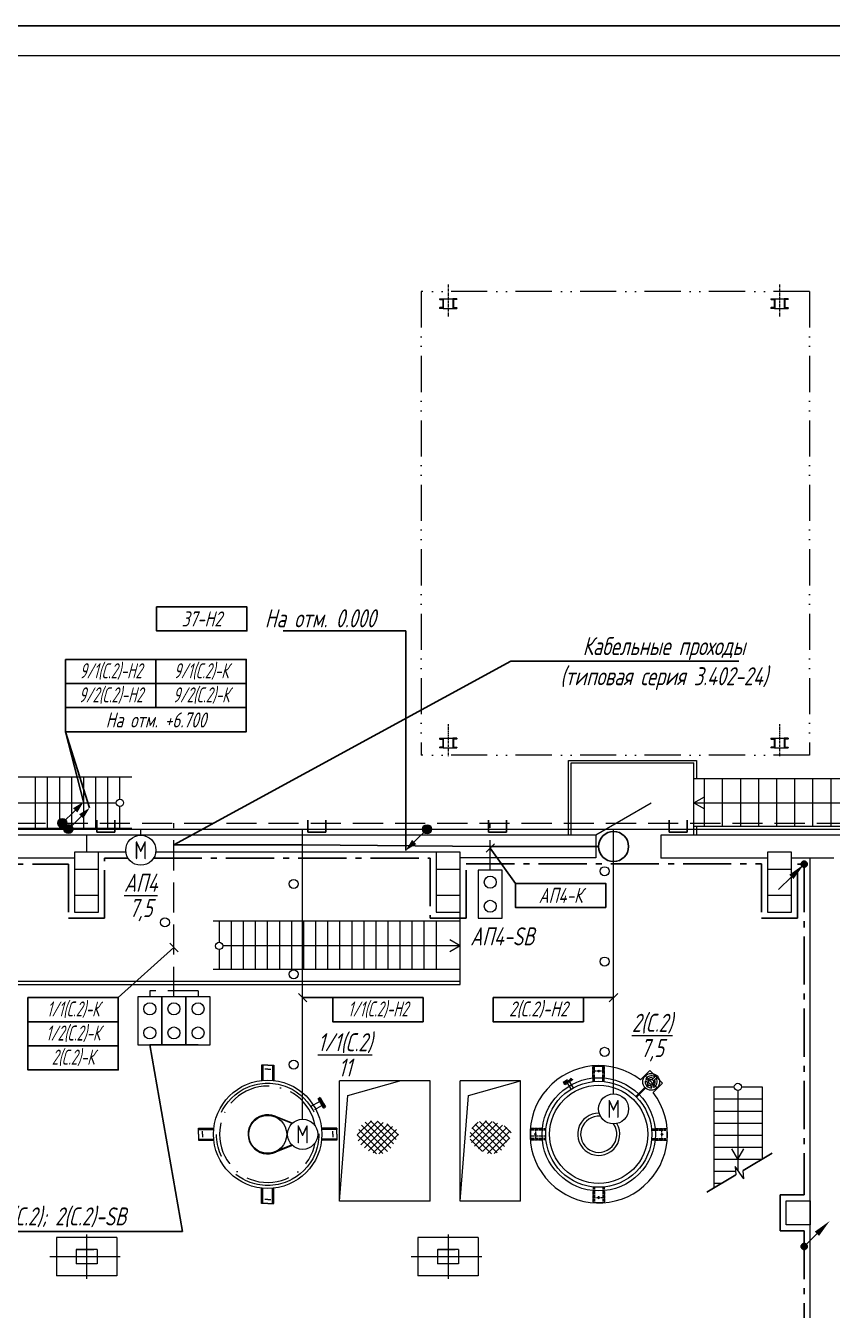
# Model space of a CAD drawing. Header units: millimetres. Extents: x -14296 to 10264, y -13087 to -5602.
# Drawn here: x -2244.6 to -2110.7, y -12706.1 to -12492.7 of the extents above; entities that cross this region are included whole.
import ezdxf
from ezdxf import colors
from ezdxf.entities.mleader import LeaderData, LeaderLine
from ezdxf.math import Vec2, Vec3

# ---------------------------------------------------------------- set-up
doc = ezdxf.new("R2010")
doc.units = ezdxf.units.MM
for name, pattern in [('ACAD_ISO10W100', [18, 12, -3, 0, -3]), ('ACAD_ISO12W100', [21, 12, -3, 0, -3, 0, -3]), ('CENTER2', [1.125, 0.75, -0.125, 0.125, -0.125]), ('gost5', [7, 5, -2, 0]), ('gost6', [12, 8, -1.5, 1, -1.5]), ('ОСЕВАЯ', [50.8, 31.75, -6.35, 6.35, -6.35])]:
    doc.linetypes.add(name, pattern=pattern)
doc.layers.get('Defpoints').update_dxf_attribs({"color": 33})
for name, color, linetype in [('АР', 7, 'Continuous'), ('НОВЫЙ', 7, 'Continuous'), ('орудован', 7, 'Continuous')]:
    doc.layers.add(name, color=color, linetype=linetype)
for name, color, linetype, lineweight in [('Заземление (Сущ)', 6, 'gost6', 25), ('КаБель контрольный (Вновь)', 142, 'gost5', 15), ('КаБель силовой (Вновь)', 1, 'Continuous', 15), ('Линия выноска', 137, 'Continuous', 25), ('Рамка толстая', 7, 'Continuous', 15), ('Рамка тонкая', 5, 'Continuous', 25), ('Строительный', 251, 'Continuous', 13), ('Текст', 7, 'Continuous', 20), ('Технологическое', 156, 'Continuous', 18), ('Эл. аппараты (Вновь)', 93, 'Continuous', 15), ('ЭлектрооБорудование (Вновь)', 160, 'Continuous', 15)]:
    doc.layers.add(name, color=color, linetype=linetype, lineweight=lineweight)
doc.styles.add('Simplex', font='simplex.shx', dxfattribs={"width": 0.7, "oblique": 15})
doc.linetypes.add('ограждение1', pattern='A,0.25,-0.1,[133,ltypeshp.shx,S=0.1,R=0,X=-0.1,Y=0],-0.1,1', length=1.45)

# ---------------------------------------------------------------- blocks, each defined once
blk = doc.blocks.new('A$C33DA0663')
at = {"color": 5}
for p, q in [((-4.54, 1.45), (-2.77, 3.22)), ((-2.77, 3.22), (-4.12, 2.85)), ((-4.54, 1.45), (-3.19, 1.81))]:
    blk.add_line(p, q, dxfattribs=at)
at = {"layer": 'АР', "color": 5}
for p, q in [((-7.85, 7.06), (-4.12, 2.85)), ((-3.19, 1.81), (0.55, -2.39))]:
    blk.add_line(p, q, dxfattribs=at)
blk = doc.blocks.new('A$C4C4C6647')
for p, q in [((-14.9, 15.3), (-14.9, -0.7)), ((-8.5, 15.3), (-14.9, 15.3)), ((-13.4, 14), (-14, 13.4)), ((-14, 13.4), (-14, 1.2)), ((-14, 1.2), (-13.4, 0.6)), ((-9.1, 14), (-13.4, 14)), ((-13.4, 0.6), (-9.1, 0.6)), ((-9.1, 14), (-8.5, 14.6)), ((-9.1, 0.6), (-8.5, 0)), ((-8.5, 15.3), (-8.5, 14.6)), ((-8.5, 0), (-8.5, -0.7)), ((-14.9, -0.7), (-8.5, -0.7))]:
    blk.add_line(p, q)
at = {"layer": 'Defpoints', "color": 0, "linetype": 'ByBlock'}
for p in [(-14.9, -0.6), (-8.5, -0.6)]:
    blk.add_point(p, dxfattribs=at)
blk = doc.blocks.new('A$C52A50D58')
at = {"layer": 'орудован', "lineweight": -2, "ltscale": 0.3}
h = blk.add_hatch(dxfattribs=at)
h.set_pattern_fill('ANSI37', color=4, scale=0.25, angle=270, style=0)
h.set_pattern_definition([(45, (345.161, -3272.3488), (0.561266, -0.561266), []), (315, (345.161, -3272.3488), (-0.561266, -0.561266), [])])
edge = h.paths.add_edge_path()
edge.add_spline(control_points=[(2.52, -0.8), (2.28, -1.28), (1.72, -2.41), (-0.45, -2.98), (-2.14, -1.94), (-3.79, -0.67), (-3.56, 1.53), (-1.96, 2.98), (0.07, 2.73), (1.77, 2.21), (3.79, 0.92), (2.93, -0.25), (2.52, -0.8)], knot_values=[0, 0, 0, 0, 1.566566, 3.673336, 5.745346, 7.383422, 9.561681, 11.30499, 13.330467, 15.16078, 17.108533, 18.858869, 18.858869, 18.858869, 18.858869], degree=3, periodic=0)
blk = doc.blocks.new('A$C04C840F3')
at = {"layer": 'НОВЫЙ', "color": 3}
blk.add_blockref('A$C52A50D58', (0, 0), dxfattribs=at)
blk = doc.blocks.new('A$C2C4D244A')
at = {"layer": 'Эл. аппараты (Вновь)'}
for p, q in [((4, 8), (0, 8)), ((0, 8), (0, 0)), ((4, 0), (4, 8)), ((0, 0), (4, 0))]:
    blk.add_line(p, q, dxfattribs=at)
for centre in [(2, 6), (2, 2)]:
    blk.add_circle(centre, 1, dxfattribs=at)
blk = doc.blocks.new('_None')
blk = doc.blocks.new('A$C218E5FD8')
at = {"layer": 'Заземление (Сущ)', "lineweight": 30}
blk.add_hatch(color=256, dxfattribs=at).paths.add_polyline_path([(4.74, 4.24, 1), (3.74, 4.24, 1)])
blk.add_line((2.12, 2.12), (0, 0), dxfattribs=at)
blk.add_circle((4.24, 4.24), 0.5, dxfattribs=at)
blk.add_solid([(2.47, 1.77), (1.77, 2.47), (4.24, 4.24)], dxfattribs=at)
blk = doc.blocks.new('A$C551E481E')
at = {"layer": 'Рамка толстая'}
blk.add_line((836, 589), (20, 589), dxfattribs=at)
at = {"layer": 'Рамка тонкая'}
blk.add_line((841, 594), (0, 594), dxfattribs=at)
blk = doc.blocks.new('_DotBlank')
at = {"color": 0, "linetype": 'ByBlock', "lineweight": -2}
blk.add_line((-0.5, 0), (-1, 0), dxfattribs=at)
blk.add_circle((0, 0), 0.5, dxfattribs=at)
blk = doc.blocks.new('A$C40A51619')
at = {"layer": 'Заземление (Сущ)', "lineweight": 30}
blk.add_hatch(color=256, dxfattribs=at).paths.add_polyline_path([(1, 0.5, 1), (0, 0.5, 1)])
blk.add_line((2.62, 2.62), (0.5, 0.5), dxfattribs=at)
blk.add_circle((0.5, 0.5), 0.5, dxfattribs=at)
blk.add_solid([(2.97, 2.27), (2.27, 2.97), (4.74, 4.74)], dxfattribs=at)

msp = doc.modelspace()

# ---------------------------------------------------------------- hatches: boundary and pattern name
at = {"layer": 'КаБель контрольный (Вновь)', "linetype": 'ByBlock'}
msp.add_hatch(color=256, dxfattribs=at).paths.add_polyline_path([(-2239.20744, -12625.15895, 1), (-2237.70744, -12625.15895, 1)])
at = {"layer": 'КаБель силовой (Вновь)'}
for points in [[(-2238.20744, -12626.15895, 1), (-2236.70744, -12626.15895, 1)], [(-2178.70744, -12626.17393, 1), (-2177.20744, -12626.17393, 1)]]:
    msp.add_hatch(color=256, dxfattribs=at).paths.add_polyline_path(points)

# ---------------------------------------------------------------- linework, layer by layer
at = {"layer": 'Заземление (Сущ)', "lineweight": 30}
for p, q in [((-2231.45744, -12640.97393), (-2231.45744, -12630.97393)), ((-2231.45744, -12630.97393), (-2227.5901, -12630.97393)), ((-2223.32477, -12630.97393), (-2177.45744, -12630.97393)), ((-2177.45744, -12630.97393), (-2177.45744, -12640.97393)), ((-2291.45832, -12631.96306), (-2237.45744, -12631.96306)), ((-2237.45744, -12631.96306), (-2237.45744, -12640.97393)), ((-2171.45744, -12640.97393), (-2171.4584, -12631.95261)), ((-2171.4584, -12631.95261), (-2122.45744, -12631.95261)), ((-2122.45744, -12631.95261), (-2122.45744, -12640.97393)), ((-2116.45744, -12640.97393), (-2116.45744, -12631.97393)), ((-2116.45744, -12631.97393), (-2115.35744, -12631.97393)), ((-2115.35744, -12631.97393), (-2115.35744, -12686.88466)), ((-2237.45744, -12640.97393), (-2231.45744, -12640.97393)), ((-2177.45744, -12640.97393), (-2171.45744, -12640.97393)), ((-2122.45744, -12640.97393), (-2116.45744, -12640.97393)), ((-2115.35744, -12686.88466), (-2119.35744, -12686.88466)), ((-2119.35744, -12686.88466), (-2119.35744, -12692.88466)), ((-2119.35744, -12692.88466), (-2115.35744, -12692.88466)), ((-2115.35744, -12692.88466), (-2115.35744, -12746.97393))]:
    msp.add_line(p, q, dxfattribs=at)
at = {"layer": 'КаБель контрольный (Вновь)', "linetype": 'ByBlock'}
msp.add_line((-2236.3611, -12623.05261), (-2238.48242, -12625.17393), dxfattribs=at)
at = {"layer": 'КаБель контрольный (Вновь)'}
for p, q in [((-2603.25744, -12625.17393), (-2061.53773, -12625.17393)), ((-2219.95744, -12654.00965), (-2219.95744, -12625.17393)), ((-2167.45744, -12632.97393), (-2167.45744, -12625.17393)), ((-2215.95744, -12653.00965), (-2223.95744, -12653.00965)), ((-2223.95744, -12653.00965), (-2223.95744, -12654.00965)), ((-2215.95744, -12653.00965), (-2215.95744, -12654.00965))]:
    msp.add_line(p, q, dxfattribs=at)
at = {"layer": 'КаБель контрольный (Вновь)', "linetype": 'ByBlock'}
msp.add_circle((-2238.45744, -12625.15895), 0.75, dxfattribs=at)
msp.add_solid([(-2236.71465, -12622.69906), (-2236.00754, -12623.40617), (-2234.94688, -12621.6384)], dxfattribs=at)
at = {"layer": 'КаБель силовой (Вновь)'}
for p, q in [((-2235.3611, -12624.05261), (-2237.48242, -12626.17393)), ((-2602.25744, -12626.17393), (-2037.45744, -12626.17393)), ((-2225.45744, -12627.16942), (-2225.45744, -12626.17393)), ((-2198.59737, -12674.34356), (-2198.59737, -12626.17393)), ((-2180.07876, -12628.29525), (-2177.95744, -12626.17393)), ((-2146.9937, -12670.1248), (-2146.9937, -12626.17393))]:
    msp.add_line(p, q, dxfattribs=at)
for centre in [(-2237.45744, -12626.15895), (-2177.95744, -12626.17393), (-2148.4937, -12633.14937), (-2200.09737, -12635.25875), (-2221.45744, -12641.64304), (-2148.4937, -12648.14937), (-2200.09737, -12650.25875), (-2148.4937, -12663.14937), (-2200.09737, -12665.25875)]:
    msp.add_circle(centre, 0.75, dxfattribs=at)
for points in [[(-2235.71465, -12623.69906), (-2235.00754, -12624.40617), (-2233.94688, -12622.6384)], [(-2179.7252, -12628.64881), (-2180.43231, -12627.9417), (-2181.49297, -12629.70947)]]:
    msp.add_solid(points, dxfattribs=at)
at = {"layer": 'Линия выноска'}
for p, q in [((-2237.94688, -12609.98759), (-2234.94688, -12621.6384)), ((-2233.94688, -12622.6384), (-2237.94688, -12609.98759)), ((-2166.75033, -12628.60162), (-2168.16454, -12630.01583)), ((-2163.29301, -12635.17629), (-2167.45744, -12629.30873)), ((-2229.19737, -12654.14937), (-2219.95744, -12645.82057)), ((-2220.66454, -12645.11347), (-2219.25033, -12646.52768)), ((-2199.30448, -12653.44226), (-2197.89027, -12654.85648)), ((-2193.59737, -12654.14937), (-2198.59737, -12654.14937)), ((-2151.9937, -12654.14937), (-2146.9937, -12654.14937)), ((-2146.28659, -12653.44226), (-2147.7008, -12654.85648))]:
    msp.add_line(p, q, dxfattribs=at)
at = {"layer": 'Рамка тонкая', "lineweight": 30}
for p, q in [((-2232.75744, -12624.67393), (-2232.75744, -12626.67393)), ((-2229.75744, -12626.67393), (-2229.75744, -12624.67393)), ((-2197.75744, -12624.67393), (-2197.75744, -12626.67393)), ((-2194.75744, -12626.67393), (-2194.75744, -12624.67393)), ((-2167.75744, -12624.67393), (-2167.75744, -12626.67393)), ((-2164.75744, -12626.67393), (-2164.75744, -12624.67393)), ((-2137.75744, -12624.67393), (-2137.75744, -12626.67393)), ((-2134.75744, -12626.67393), (-2134.75744, -12624.67393)), ((-2232.75744, -12626.67393), (-2229.75744, -12626.67393)), ((-2197.75744, -12626.67393), (-2194.75744, -12626.67393)), ((-2167.75744, -12626.67393), (-2164.75744, -12626.67393)), ((-2137.75744, -12626.67393), (-2134.75744, -12626.67393))]:
    msp.add_line(p, q, dxfattribs=at)
at = {"layer": 'Рамка тонкая'}
for points in [[(-2222.8437, -12589.25739), (-2207.8437, -12589.25739), (-2207.8437, -12593.25739), (-2222.8437, -12593.25739)], [(-2237.94688, -12597.98759), (-2222.94688, -12597.98759), (-2222.94688, -12601.98759), (-2237.94688, -12601.98759)], [(-2222.94688, -12597.98759), (-2207.94688, -12597.98759), (-2207.94688, -12601.98759), (-2222.94688, -12601.98759)], [(-2237.94688, -12601.98759), (-2222.94688, -12601.98759), (-2222.94688, -12605.98759), (-2237.94688, -12605.98759)], [(-2222.94688, -12601.98759), (-2207.94688, -12601.98759), (-2207.94688, -12605.98759), (-2222.94688, -12605.98759)], [(-2237.94688, -12605.98759), (-2207.94688, -12605.98759), (-2207.94688, -12609.98759), (-2237.94688, -12609.98759)], [(-2163.29301, -12635.17629), (-2148.29301, -12635.17629), (-2148.29301, -12639.17629), (-2163.29301, -12639.17629)], [(-2244.19737, -12654.14937), (-2229.19737, -12654.14937), (-2229.19737, -12658.14937), (-2244.19737, -12658.14937)], [(-2193.59737, -12654.14937), (-2178.59737, -12654.14937), (-2178.59737, -12658.14937), (-2193.59737, -12658.14937)], [(-2166.9937, -12654.14937), (-2151.9937, -12654.14937), (-2151.9937, -12658.14937), (-2166.9937, -12658.14937)], [(-2244.19737, -12658.14937), (-2229.19737, -12658.14937), (-2229.19737, -12662.14937), (-2244.19737, -12662.14937)], [(-2244.19737, -12662.14937), (-2229.19737, -12662.14937), (-2229.19737, -12666.14937), (-2244.19737, -12666.14937)]]:
    msp.add_lwpolyline(points, close=True, dxfattribs=at)
at = {"layer": 'Строительный', "linetype": 'ACAD_ISO12W100', "ltscale": 0.5}
for p, q in [((-2114.45744, -12536.88466), (-2178.93526, -12536.88466)), ((-2178.93526, -12536.88466), (-2178.93526, -12613.88466)), ((-2114.45744, -12536.88466), (-2114.45744, -12613.88466)), ((-2114.45744, -12613.88466), (-2178.93526, -12613.88466))]:
    msp.add_line(p, q, dxfattribs=at)
at = {"layer": 'Строительный', "linetype": 'CENTER2', "ltscale": 0.5}
for p, q in [((-2174.45744, -12535.74601), (-2174.45744, -12541.13032)), ((-2119.45744, -12535.74601), (-2119.45744, -12541.13032)), ((-2174.45744, -12608.74601), (-2174.45744, -12614.13032)), ((-2119.45744, -12608.74601), (-2119.45744, -12614.13032))]:
    msp.add_line(p, q, dxfattribs=at)
at = {"layer": 'Строительный'}
for p, q in [((-2175.25744, -12538.08466), (-2173.65744, -12538.08466)), ((-2120.25744, -12538.08466), (-2118.65744, -12538.08466)), ((-2175.25744, -12539.68466), (-2173.65744, -12539.68466)), ((-2120.25744, -12539.68466), (-2118.65744, -12539.68466)), ((-2175.25744, -12611.08466), (-2173.65744, -12611.08466)), ((-2120.25744, -12611.08466), (-2118.65744, -12611.08466)), ((-2175.25744, -12612.68466), (-2173.65744, -12612.68466)), ((-2120.25744, -12612.68466), (-2118.65744, -12612.68466)), ((-2154.05071, -12615.1693), (-2133.65497, -12615.1693)), ((-2154.05071, -12627.146), (-2154.05071, -12615.1693)), ((-2133.65497, -12627.17393), (-2133.65497, -12615.1693)), ((-2226.91886, -12617.51584), (-2268.91886, -12617.51584)), ((-2089.95071, -12617.81165), (-2133.65497, -12617.81165)), ((-2131.95071, -12617.81165), (-2131.95071, -12625.71158)), ((-2128.95071, -12617.81165), (-2128.95071, -12625.71158)), ((-2125.95071, -12617.81165), (-2125.95071, -12625.71158)), ((-2122.95071, -12617.81165), (-2122.95071, -12625.71158)), ((-2119.95071, -12617.81165), (-2119.95071, -12625.71158)), ((-2116.95071, -12617.81165), (-2116.95071, -12625.71158)), ((-2113.95071, -12617.81165), (-2113.95071, -12625.71158)), ((-2110.95071, -12617.81165), (-2110.95071, -12625.71158)), ((-2268.91886, -12621.78956), (-2229.51886, -12621.78956)), ((-2140.77083, -12621.87393), (-2149.9507, -12627.17393)), ((-2133.65497, -12621.7785), (-2131.92291, -12620.7785)), ((-2133.65497, -12621.7785), (-2131.92291, -12622.7785)), ((-2226.91886, -12626.06167), (-2268.91886, -12626.06167)), ((-2089.95071, -12625.71158), (-2133.65497, -12625.71158)), ((-2133.25497, -12625.71158), (-2133.25497, -12627.17393)), ((-2149.9507, -12627.15055), (-2274.15648, -12627.16247)), ((-2234.45744, -12627.16863), (-2234.45744, -12629.97393)), ((-2149.9507, -12627.15055), (-2149.9507, -12630.95055)), ((-2139.15744, -12627.17393), (-2139.15744, -12630.97393)), ((-2236.45744, -12630.95885), (-2274.15648, -12630.96247)), ((-2232.45744, -12629.97393), (-2236.45744, -12629.97393)), ((-2236.45744, -12629.97393), (-2236.45744, -12639.97393)), ((-2227.93882, -12629.97393), (-2234.45744, -12629.97393)), ((-2232.45744, -12639.97393), (-2232.45744, -12629.97393)), ((-2172.45744, -12629.97393), (-2222.97605, -12629.97393)), ((-2172.45744, -12629.97393), (-2176.45744, -12629.97393)), ((-2176.45744, -12629.97393), (-2176.45744, -12639.97393)), ((-2172.45744, -12629.97393), (-2176.45744, -12629.97393)), ((-2172.45744, -12639.97393), (-2172.45744, -12629.97393)), ((-2149.9507, -12630.95055), (-2172.45744, -12630.95271)), ((-2117.45744, -12629.97393), (-2121.45744, -12629.97393)), ((-2121.45744, -12629.97393), (-2121.45744, -12639.97393)), ((-2117.45744, -12639.97393), (-2117.45744, -12629.97393)), ((-2236.45744, -12632.79976), (-2232.45744, -12632.79976)), ((-2176.45744, -12632.79976), (-2172.45744, -12632.79976)), ((-2121.45744, -12632.79976), (-2117.45744, -12632.79976)), ((-2236.45744, -12637.1481), (-2232.45744, -12637.1481)), ((-2176.45744, -12637.1481), (-2172.45744, -12637.1481)), ((-2121.45744, -12637.1481), (-2117.45744, -12637.1481)), ((-2236.45744, -12639.97393), (-2232.45744, -12639.97393)), ((-2176.45744, -12639.97393), (-2172.45744, -12639.97393)), ((-2176.45744, -12639.97393), (-2172.45744, -12639.97393)), ((-2121.45744, -12639.97393), (-2117.45744, -12639.97393)), ((-2172.45744, -12645.56261), (-2174.18949, -12644.56261)), ((-2172.45744, -12645.56261), (-2174.18949, -12646.56261)), ((-2191.06906, -12670.374), (-2182.45744, -12667.97393)), ((-2171.06906, -12670.374), (-2162.45744, -12667.97393)), ((-2192.45744, -12687.97393), (-2191.06906, -12670.374)), ((-2172.45744, -12687.97393), (-2171.06906, -12670.374)), ((-2118.35744, -12691.88466), (-2118.35744, -12687.88466)), ((-2118.35744, -12687.88466), (-2114.35744, -12687.88466)), ((-2114.35744, -12687.88466), (-2114.35744, -12691.88466)), ((-2114.35744, -12691.88466), (-2118.35744, -12691.88466)), ((-2239.45744, -12693.97393), (-2239.45744, -12700.37393)), ((-2229.45744, -12693.97393), (-2239.45744, -12693.97393)), ((-2234.45744, -12693.50858), (-2234.45744, -12700.83732)), ((-2229.45744, -12693.97393), (-2229.45744, -12700.37393)), ((-2179.45744, -12693.97393), (-2179.45744, -12700.37393)), ((-2169.45744, -12693.97393), (-2179.45744, -12693.97393)), ((-2174.45744, -12693.50858), (-2174.45744, -12700.83732)), ((-2169.45744, -12693.97393), (-2169.45744, -12700.37393)), ((-2228.86814, -12697.17393), (-2240.5579, -12697.17393)), ((-2236.20744, -12695.97393), (-2233.25744, -12695.97393)), ((-2236.20744, -12695.97393), (-2236.20744, -12698.37393)), ((-2232.70744, -12695.97393), (-2236.15744, -12695.97393)), ((-2232.70744, -12695.97393), (-2232.70744, -12698.37393)), ((-2168.86814, -12697.17393), (-2180.5579, -12697.17393)), ((-2176.20744, -12695.97393), (-2173.25744, -12695.97393)), ((-2176.20744, -12695.97393), (-2176.20744, -12698.37393)), ((-2172.70744, -12695.97393), (-2176.15744, -12695.97393)), ((-2172.70744, -12695.97393), (-2172.70744, -12698.37393)), ((-2232.75744, -12698.37393), (-2236.20744, -12698.37393)), ((-2232.70744, -12698.37393), (-2235.65744, -12698.37393)), ((-2172.75744, -12698.37393), (-2176.20744, -12698.37393)), ((-2172.70744, -12698.37393), (-2175.65744, -12698.37393)), ((-2229.45744, -12700.37393), (-2239.45744, -12700.37393)), ((-2169.45744, -12700.37393), (-2179.45744, -12700.37393))]:
    msp.add_line(p, q, dxfattribs=at)
at = {"layer": 'Строительный', "linetype": 'ограждение1', "ltscale": 3}
for p, q in [((-2154.45071, -12627.146), (-2154.45071, -12614.7693)), ((-2154.45071, -12614.7693), (-2133.25497, -12614.7693)), ((-2133.25497, -12614.7693), (-2133.25497, -12617.81165)), ((-2172.45744, -12651.47393), (-2266.95744, -12651.47393))]:
    msp.add_line(p, q, dxfattribs=at)
at = {"layer": 'Строительный', "ltscale": 0.3}
for p, q in [((-2242.91886, -12626.06167), (-2242.91886, -12617.51584)), ((-2240.91886, -12626.06167), (-2240.91886, -12617.51584)), ((-2238.91886, -12626.06167), (-2238.91886, -12617.51584)), ((-2236.91886, -12626.06167), (-2236.91886, -12617.51584)), ((-2234.91886, -12626.06167), (-2234.91886, -12617.51584)), ((-2232.91886, -12626.06167), (-2232.91886, -12617.51584)), ((-2230.91886, -12626.06167), (-2230.91886, -12617.51584)), ((-2228.91886, -12621.18956), (-2228.91886, -12617.51584)), ((-2228.91886, -12626.06167), (-2228.91886, -12622.38956)), ((-2172.45744, -12652.00965), (-2267.45744, -12652.00965)), ((-2192.45744, -12687.95898), (-2192.45744, -12667.97393)), ((-2177.45744, -12667.97393), (-2192.45744, -12667.97393)), ((-2177.45744, -12687.95898), (-2177.45744, -12667.97393)), ((-2172.45744, -12687.97393), (-2172.45744, -12667.97393)), ((-2162.45744, -12667.97393), (-2172.45744, -12667.97393)), ((-2162.45744, -12687.97393), (-2162.45744, -12667.97393)), ((-2130.35744, -12668.97393), (-2130.35744, -12685.78751)), ((-2130.35744, -12668.97393), (-2126.95744, -12668.97393)), ((-2126.35744, -12669.57393), (-2126.35744, -12682.82438)), ((-2125.75744, -12668.97393), (-2122.35744, -12668.97393)), ((-2122.35744, -12668.97393), (-2122.35744, -12680.97393)), ((-2130.35744, -12670.97393), (-2122.35744, -12670.97393)), ((-2130.35744, -12672.97393), (-2122.35744, -12672.97393)), ((-2130.35744, -12674.97393), (-2122.35744, -12674.97393)), ((-2130.35744, -12676.97393), (-2122.35744, -12676.97393)), ((-2130.35744, -12678.97393), (-2122.35744, -12678.97393)), ((-2126.35744, -12680.97393), (-2127.35744, -12679.24188)), ((-2126.35744, -12680.97393), (-2125.35744, -12679.24188)), ((-2130.35744, -12680.97393), (-2122.35744, -12680.97393)), ((-2130.35744, -12682.97393), (-2126.73331, -12682.97393)), ((-2130.35744, -12684.97393), (-2129.0053, -12684.97393)), ((-2177.45744, -12687.95898), (-2192.45744, -12687.95898)), ((-2162.45744, -12687.97393), (-2172.45744, -12687.97393))]:
    msp.add_line(p, q, dxfattribs=at)
at = {"layer": 'Строительный', "ltscale": 100}
for p, q in [((-2133.65497, -12621.7785), (-2090.55071, -12621.7785)), ((-1987.6573, -12627.17393), (-2139.15744, -12627.17393)), ((-2172.45744, -12651.97393), (-2172.45744, -12629.97393)), ((-2121.45744, -12630.97393), (-2139.15744, -12630.97393)), ((-2110.45744, -12630.97393), (-2117.45744, -12630.97393)), ((-2114.35744, -12713.72393), (-2114.35744, -12630.97393)), ((-2172.45744, -12641.47393), (-2213.45744, -12641.47393)), ((-2212.45744, -12641.47393), (-2212.45744, -12644.96261)), ((-2210.45744, -12641.47393), (-2210.45744, -12649.47393)), ((-2208.45744, -12641.47393), (-2208.45744, -12649.47393)), ((-2206.45744, -12641.47393), (-2206.45744, -12649.47393)), ((-2204.45744, -12641.47393), (-2204.45744, -12649.47393)), ((-2202.45744, -12641.47393), (-2202.45744, -12649.47393)), ((-2200.45744, -12641.47393), (-2200.45744, -12649.47393)), ((-2198.45744, -12641.47393), (-2198.45744, -12649.47393)), ((-2196.45744, -12641.47393), (-2196.45744, -12649.47393)), ((-2194.45744, -12641.47393), (-2194.45744, -12649.47393)), ((-2192.45744, -12641.47393), (-2192.45744, -12649.47393)), ((-2190.45744, -12641.47393), (-2190.45744, -12649.47393)), ((-2188.45744, -12641.47393), (-2188.45744, -12649.47393)), ((-2186.45744, -12641.47393), (-2186.45744, -12649.47393)), ((-2184.45744, -12641.47393), (-2184.45744, -12649.47393)), ((-2182.45744, -12641.47393), (-2182.45744, -12649.47393)), ((-2180.45744, -12641.47393), (-2180.45744, -12649.47393)), ((-2178.45744, -12641.47393), (-2178.45744, -12649.47393)), ((-2176.45744, -12641.47393), (-2176.45744, -12649.47393)), ((-2212.45744, -12646.16261), (-2212.45744, -12649.47393)), ((-2172.45744, -12645.56261), (-2211.85744, -12645.56261)), ((-2172.45744, -12649.47393), (-2213.45744, -12649.47393))]:
    msp.add_line(p, q, dxfattribs=at)
at = {"layer": 'Строительный'}
for centre in [(-2228.91886, -12621.78956), (-2212.45744, -12645.56261), (-2126.35744, -12668.97393)]:
    msp.add_circle(centre, 0.6, dxfattribs=at)
at = {"layer": 'Технологическое', "ltscale": 0.6}
for p, q in [((-2204.39737, -12665.34356), (-2205.39737, -12665.34356)), ((-2205.39737, -12665.34356), (-2205.39737, -12667.90356)), ((-2205.19737, -12665.34356), (-2205.19737, -12667.88356)), ((-2204.39737, -12665.34356), (-2203.39737, -12665.34356)), ((-2203.59737, -12665.34356), (-2203.59737, -12667.88356)), ((-2203.39737, -12665.34356), (-2203.39737, -12667.90356)), ((-2204.39737, -12666.04356), (-2204.89737, -12666.04356)), ((-2204.39737, -12666.04356), (-2203.89737, -12666.04356)), ((-2215.89737, -12676.84356), (-2215.89737, -12675.84356)), ((-2215.89737, -12675.84356), (-2213.33737, -12675.84356)), ((-2215.89737, -12676.04356), (-2213.35737, -12676.04356)), ((-2192.89737, -12675.84356), (-2195.45737, -12675.84356)), ((-2192.89737, -12676.04356), (-2195.43737, -12676.04356)), ((-2192.89737, -12676.84356), (-2192.89737, -12675.84356)), ((-2192.89737, -12675.84356), (-2192.89737, -12676.04356)), ((-2215.89737, -12676.84356), (-2215.89737, -12677.84356)), ((-2215.89737, -12677.64356), (-2213.35737, -12677.64356)), ((-2215.89737, -12677.84356), (-2213.33737, -12677.84356)), ((-2215.19737, -12676.84356), (-2215.19737, -12676.34356)), ((-2215.19737, -12676.84356), (-2215.19737, -12677.34356)), ((-2192.89737, -12677.84356), (-2195.45737, -12677.84356)), ((-2192.89737, -12677.64356), (-2195.43737, -12677.64356)), ((-2193.59737, -12676.84356), (-2193.59737, -12676.34356)), ((-2193.59737, -12676.84356), (-2193.59737, -12677.34356)), ((-2192.89737, -12676.84356), (-2192.89737, -12677.84356)), ((-2205.39737, -12688.34356), (-2205.39737, -12685.78356)), ((-2205.19737, -12688.34356), (-2205.19737, -12685.80356)), ((-2203.59737, -12688.34356), (-2203.59737, -12685.80356)), ((-2203.39737, -12688.34356), (-2203.39737, -12685.78356)), ((-2204.39737, -12688.34356), (-2205.39737, -12688.34356)), ((-2204.39737, -12687.64356), (-2204.89737, -12687.64356)), ((-2204.39737, -12687.64356), (-2203.89737, -12687.64356)), ((-2204.39737, -12688.34356), (-2203.39737, -12688.34356))]:
    msp.add_line(p, q, dxfattribs=at)
at = {"layer": 'Технологическое', "ltscale": 0.3}
for p, q in [((-2154.91769, -12668.15805), (-2153.90906, -12667.57572)), ((-2154.17483, -12667.52166), (-2153.92812, -12667.94898)), ((-2154.66469, -12667.82433), (-2155.33907, -12668.21368)), ((-2155.25781, -12668.35442), (-2155.33907, -12668.21368)), ((-2154.91769, -12668.15805), (-2155.25781, -12668.35442)), ((-2155.22892, -12667.99818), (-2154.86631, -12668.62624)), ((-2154.97766, -12668.27087), (-2155.22395, -12668.41306)), ((-2155.22395, -12668.41306), (-2155.1427, -12668.5538)), ((-2154.28067, -12668.05611), (-2155.1427, -12668.5538)), ((-2154.97194, -12668.26756), (-2154.97766, -12668.27087)), ((-2154.97194, -12668.26756), (-2153.8752, -12667.63436)), ((-2154.97194, -12668.26756), (-2154.96188, -12668.23048)), ((-2154.89737, -12668.19324), (-2154.96188, -12668.23048)), ((-2154.89737, -12668.19324), (-2154.91769, -12668.15805)), ((-2154.89737, -12668.19324), (-2154.16436, -12667.77003)), ((-2154.04375, -12669.33319), (-2154.65597, -12668.27279)), ((-2154.28067, -12668.05611), (-2153.79394, -12667.7751)), ((-2153.66845, -12669.1165), (-2154.28067, -12668.05611)), ((-2153.8752, -12667.63436), (-2153.79394, -12667.7751))]:
    msp.add_line(p, q, dxfattribs=at)
at = {"layer": 'Технологическое', "linetype": 'CENTER2', "ltscale": 0.5}
for p, q in [((-2150.40744, -12667.34356), (-2150.40744, -12665.54356)), ((-2150.35744, -12668.0897), (-2150.35744, -12665.54356)), ((-2150.15744, -12668.0897), (-2150.15744, -12665.54356)), ((-2148.75744, -12668.0897), (-2148.75744, -12665.54356)), ((-2148.55744, -12668.0897), (-2148.55744, -12665.54356)), ((-2148.50744, -12667.34356), (-2148.50744, -12665.54356)), ((-2158.95744, -12675.89356), (-2160.75744, -12675.89356)), ((-2158.21129, -12675.94356), (-2160.75744, -12675.94356)), ((-2140.70358, -12675.94356), (-2138.15744, -12675.94356)), ((-2139.95744, -12675.89356), (-2138.15744, -12675.89356)), ((-2158.21129, -12676.14356), (-2160.75744, -12676.14356)), ((-2158.21129, -12677.14356), (-2160.75744, -12677.14356)), ((-2158.21129, -12677.54356), (-2160.75744, -12677.54356)), ((-2158.21129, -12677.74356), (-2160.75744, -12677.74356)), ((-2158.95744, -12677.79356), (-2160.75744, -12677.79356)), ((-2140.70358, -12676.14356), (-2138.15744, -12676.14356)), ((-2140.70358, -12677.54356), (-2138.15744, -12677.54356)), ((-2140.70358, -12677.74356), (-2138.15744, -12677.74356)), ((-2139.95744, -12677.79356), (-2138.15744, -12677.79356)), ((-2150.40744, -12686.34356), (-2150.40744, -12688.14356)), ((-2150.35744, -12685.59741), (-2150.35744, -12688.14356)), ((-2150.15744, -12685.59741), (-2150.15744, -12688.14356)), ((-2148.75744, -12685.59741), (-2148.75744, -12688.14356)), ((-2148.55744, -12685.59741), (-2148.55744, -12688.14356)), ((-2148.50744, -12686.34356), (-2148.50744, -12688.14356))]:
    msp.add_line(p, q, dxfattribs=at)
at = {"layer": 'Технологическое'}
for p, q in [((-2150.40744, -12665.54356), (-2148.50744, -12665.54356)), ((-2150.40744, -12667.34356), (-2150.35744, -12667.34356)), ((-2148.55744, -12667.34356), (-2148.50744, -12667.34356)), ((-2140.97215, -12666.23637), (-2142.52716, -12667.79138)), ((-2141.74165, -12667.14787), (-2139.76175, -12669.12777)), ((-2140.97215, -12666.23637), (-2138.85083, -12668.35769)), ((-2140.17953, -12667.35352), (-2140.59556, -12667.76955)), ((-2139.9674, -12667.56565), (-2140.38343, -12667.98168)), ((-2141.80983, -12669.05453), (-2143.30601, -12670.55071)), ((-2141.66841, -12669.19595), (-2143.16459, -12670.69213)), ((-2141.717, -12668.03446), (-2141.1487, -12668.18674)), ((-2141.63936, -12667.74468), (-2141.07105, -12667.89696)), ((-2141.29333, -12668.53803), (-2141.52597, -12668.77067)), ((-2141.15191, -12668.67945), (-2141.38455, -12668.91209)), ((-2140.64834, -12669.10313), (-2140.80061, -12668.53482)), ((-2140.35856, -12669.02548), (-2140.51084, -12668.45717)), ((-2138.85083, -12668.35769), (-2140.40584, -12669.9127)), ((-2195.77005, -12671.38911), (-2197.34103, -12672.29611)), ((-2196.03005, -12670.93878), (-2195.88283, -12670.85378)), ((-2195.13005, -12672.49762), (-2196.03005, -12670.93878)), ((-2194.98283, -12672.41262), (-2195.88283, -12670.85378)), ((-2195.68364, -12670.73878), (-2195.83087, -12670.82378)), ((-2194.93087, -12672.38262), (-2195.83087, -12670.82378)), ((-2195.75283, -12671.07894), (-2195.71185, -12671.08992)), ((-2195.10185, -12672.14647), (-2195.71185, -12671.08992)), ((-2195.62033, -12671.30844), (-2195.70533, -12671.16121)), ((-2195.68364, -12670.73878), (-2195.10864, -12671.7347)), ((-2195.65337, -12671.13121), (-2195.67935, -12671.14621)), ((-2195.10864, -12671.7347), (-2194.78364, -12672.29762)), ((-2200.3571, -12675.06779), (-2203.24504, -12673.9119)), ((-2200.27723, -12674.99205), (-2203.20788, -12673.81906)), ((-2196.58564, -12672.73756), (-2195.39005, -12672.04729)), ((-2195.24533, -12671.95796), (-2195.16033, -12672.10518)), ((-2195.10837, -12672.07518), (-2195.13435, -12672.09018)), ((-2195.13005, -12672.49762), (-2194.98283, -12672.41262)), ((-2195.11283, -12672.18745), (-2195.10185, -12672.14647)), ((-2194.78364, -12672.29762), (-2194.93087, -12672.38262)), ((-2160.75744, -12675.89356), (-2160.75744, -12677.79356)), ((-2158.95744, -12675.89356), (-2158.95744, -12675.94356)), ((-2139.95744, -12675.89356), (-2139.95744, -12675.94356)), ((-2138.15744, -12675.89356), (-2138.15744, -12677.79356)), ((-2158.95744, -12677.74356), (-2158.95744, -12677.79356)), ((-2139.95744, -12677.74356), (-2139.95744, -12677.79356)), ((-2200.3571, -12678.61932), (-2203.24504, -12679.77522)), ((-2200.27723, -12678.69507), (-2203.20788, -12679.86806)), ((-2150.40744, -12686.34356), (-2150.35744, -12686.34356)), ((-2148.55744, -12686.34356), (-2148.50744, -12686.34356)), ((-2150.40744, -12688.14356), (-2148.50744, -12688.14356))]:
    msp.add_line(p, q, dxfattribs=at)
for centre, radius in [((-2149.45744, -12676.84326), 9.4), ((-2140.7517, -12668.13782), 1.4), ((-2149.45744, -12676.84356), 8.8), ((-2149.45744, -12676.84356), 8.15), ((-2140.7517, -12668.13782), 0.4), ((-2204.39737, -12676.84356), 3.15)]:
    msp.add_circle(centre, radius, dxfattribs=at)
at = {"layer": 'Технологическое', "ltscale": 0.6}
msp.add_circle((-2204.39737, -12676.84356), 9, dxfattribs=at)
at = {"layer": 'Технологическое', "linetype": 'ОСЕВАЯ', "ltscale": 0.6}
msp.add_circle((-2204.39737, -12676.84356), 8.5, dxfattribs=at)
at = {"layer": 'Технологическое'}
for centre, radius, start, end in [((-2149.45744, -12676.84297), 11.4, 52.5608432, 37.4391568), ((-2140.7517, -12668.13782), 1, 55.3398909, 154.6601091), ((-2140.7517, -12668.13782), 0.67345, 57.8696075, 152.1303925), ((-2140.7517, -12668.13782), 1, 295.3398909, 34.6601091), ((-2140.19721, -12667.33584), 0.025, 315, 55.3398909), ((-2139.94972, -12667.58333), 0.025, 34.6601091, 135), ((-2140.7517, -12668.13782), 1, 175.3398909, 274.6601091), ((-2141.72347, -12668.05861), 0.025, 75, 175.3398909), ((-2141.63289, -12667.72053), 0.025, 154.6601091, 255), ((-2140.7517, -12668.13782), 0.67345, 177.8696075, 272.1303925), ((-2140.67248, -12669.1096), 0.025, 274.6601091, 15), ((-2140.7517, -12668.13782), 0.67345, 297.8696075, 32.1303925), ((-2140.33441, -12669.01901), 0.025, 195, 295.3398909), ((-2204.39737, -12676.84356), 3.25, 67.8416879, 294.8059615), ((-2149.45744, -12676.84356), 3.5, 88.8622571, 30.5681169), ((-2149.45744, -12676.84356), 3, 84.4763455, 34.9540284)]:
    msp.add_arc(centre, radius, start, end, dxfattribs=at)
at = {"layer": 'Технологическое', "linetype": 'CENTER2', "ltscale": 0.5}
for start, end in [(84.8089974, 95.1910026), (174.8089974, 185.1910026), (354.8089974, 5.1910026), (264.8089974, 275.1910026)]:
    msp.add_arc((-2149.45744, -12676.84356), 10.5, start, end, dxfattribs=at)
at = {"layer": 'Технологическое', "linetype": 'ACAD_ISO10W100', "ltscale": 0.6}
msp.add_arc((-2204.39737, -12676.84356), 8, 10.0005668, 349.9994331, dxfattribs=at)
at = {"layer": 'Технологическое'}
for points in [[(-2149.60019, -12666.34356), (-2149.59306, -12666.52773), (-2149.33122, -12666.54039), (-2149.31973, -12666.34356), (-2149.33122, -12666.14681), (-2149.59306, -12666.15938), (-2149.60019, -12666.34356)], [(-2159.95744, -12676.7008), (-2159.77326, -12676.70793), (-2159.7606, -12676.96977), (-2159.95744, -12676.98127), (-2160.15419, -12676.96977), (-2160.14161, -12676.70793), (-2159.95744, -12676.7008)], [(-2138.95744, -12676.7008), (-2139.14161, -12676.70793), (-2139.15427, -12676.96977), (-2138.95744, -12676.98127), (-2138.76068, -12676.96977), (-2138.77326, -12676.70793), (-2138.95744, -12676.7008)], [(-2149.60019, -12687.34356), (-2149.59306, -12687.15938), (-2149.33122, -12687.14673), (-2149.31973, -12687.34356), (-2149.33122, -12687.54031), (-2149.59306, -12687.52773), (-2149.60019, -12687.34356)]]:
    msp.add_open_spline(points, degree=3, knots=[0, 0, 0, 0, 1, 1, 1, 2, 2, 2, 2], dxfattribs=at)
at = {"layer": 'ЭлектрооБорудование (Вновь)'}
for centre in [(-2225.45744, -12629.66942), (-2146.9937, -12672.6248), (-2198.59737, -12676.84356)]:
    msp.add_circle(centre, 2.5, dxfattribs=at)

# ---------------------------------------------------------------- block references
msp.add_blockref('A$C551E481E', (-2722.71622, -13086.74065))
at = {"layer": 'Строительный', "yscale": 0.1, "zscale": 0.1}
for p, xscale in [((-2176.74523, -12539.61529), -0.1), ((-2172.16964, -12539.61529), 0.1), ((-2121.74523, -12539.61529), -0.1), ((-2117.16964, -12539.61529), 0.1), ((-2176.74523, -12612.61529), -0.1), ((-2172.16964, -12612.61529), 0.1), ((-2121.74523, -12612.61529), -0.1), ((-2117.16964, -12612.61529), 0.1)]:
    msp.add_blockref('A$C4C4C6647', p, dxfattribs=dict(at, xscale=xscale))
at = {"layer": 'Строительный'}
for name, p in [('A$C218E5FD8', (-2119.60004, -12636.21657)), ('A$C04C840F3', (-2185.94171, -12677.39277)), ('A$C04C840F3', (-2167.2569, -12677.39277)), ('A$C40A51619', (-2115.85742, -12695.97393))]:
    msp.add_blockref(name, p, dxfattribs=at)
at = {"layer": 'Строительный', "rotation": 79.40167168987534}
msp.add_blockref('A$C33DA0663', (-2123.12325, -12680.05545), dxfattribs=at)
at = {"layer": 'Эл. аппараты (Вновь)'}
for p in [(-2169.45742, -12640.97394), (-2225.95742, -12662.00966), (-2221.95742, -12662.00966), (-2217.95742, -12662.00966)]:
    msp.add_blockref('A$C2C4D244A', p, dxfattribs=at)

# ---------------------------------------------------------------- texts
at = {"layer": 'Текст', "attachment_point": 5, "style": 'Simplex'}
for s, insert, char_height, width in [('37-Н2', (-2215.3437, -12591.25739), 2.5, 15), ('{\\W0.6;9/1(С.2)-Н2}', (-2230.44688, -12599.98759), 2.5, 15), ('{\\W0.6;9/1(С.2)-К}', (-2215.44688, -12599.98759), 2.5, 15), ('{\\W0.6;9/2(С.2)-Н2}', (-2230.44688, -12603.98759), 2.5, 15), ('{\\W0.6;9/2(С.2)-К}', (-2215.44688, -12603.98759), 2.5, 15), ('На отм. +6.700', (-2222.94688, -12608.03644), 2.5, 30), ('\\A1;\\SАП4/7,5;', (-2225.45744, -12637.16942), 3, 4.9055162), ('АП4-К', (-2155.79301, -12637.17629), 2.5, 15), ('{\\W0.6;1/1(С.2)-К}', (-2236.69737, -12656.14937), 2.5, 15), ('{\\W0.6;1/1(С.2)-Н2}', (-2186.09737, -12656.14937), 2.5, 15), ('{\\W0.7;2(С.2)-Н2}', (-2159.4937, -12656.14937), 2.5, 15), ('\\A1;\\S2(С.2)/7,5;', (-2140.58056, -12660.43136), 3, 4.9055162), ('{\\W0.6;1/2(С.2)-К}', (-2236.69737, -12660.14937), 2.5, 15), ('\\A1;\\S1\\/1(С.2)/11;', (-2191.55394, -12663.6524), 3, 4.9055162), ('{\\W0.6;2(С.2)-К}', (-2236.69737, -12664.14937), 2.5, 15)]:
    msp.add_mtext(s, dxfattribs=dict(at, insert=insert, char_height=char_height, width=width))
at = {"layer": 'Текст', "lineweight": 20, "insert": (-2165.45744, -12643.97393), "char_height": 3, "width": 34.4372976, "attachment_point": 5, "style": 'Simplex'}
msp.add_mtext('АП4-SB', dxfattribs=at)
at = {"layer": 'ЭлектрооБорудование (Вновь)', "char_height": 3, "width": 6.7817159, "attachment_point": 5, "style": 'Simplex'}
for insert in [(-2225.45744, -12629.66942), (-2146.9937, -12672.6248), (-2198.59737, -12676.84356)]:
    msp.add_mtext('{\\Q0;М}', dxfattribs=dict(at, insert=insert))

# ---------------------------------------------------------------- leaders
at = {"layer": 'Линия выноска'}
ml = msp.add_multileader_mtext('Standard', dxfattribs=at)
ml.set_content('На отм. 0.000', color=2, style='Simplex')
ml.set_leader_properties()
ml.set_arrow_properties(name='NONE')
ml.build(insert=Vec2(0, 0))
ml.multileader.update_dxf_attribs({"text_left_attachment_type": 6, "text_right_attachment_type": 6, "dogleg_length": 0})
ctx = ml.context
ctx.base_point, ctx.char_height, ctx.plane_origin = Vec3(-2209.8437, -12593.25739), 3, Vec3(-2228.80791, -12584.50999)
ctx.left_attachment, ctx.right_attachment, ctx.text_align_type = 6, 6, 1
notes = []
notes.append((ctx, [(0, (1, 1, 0), (-2181.49297, -12593.25739), (-1, 0), 0, [(3, [(-2181.49297, -12629.70947)], 0, [])])]))
ctx.mtext.insert, ctx.mtext.alignment, ctx.mtext.flow_direction = Vec3(-2195.66834, -12589.65739), 2, 5
ml = msp.add_multileader_mtext('Standard', dxfattribs=at)
ml.set_content('Кабельные проходы\\P(типовая серия 3.402-24)', color=2, style='Simplex')
ml.set_leader_properties()
ml.set_arrow_properties(name='DOTBLANK')
ml.build(insert=Vec2(0, 0))
ml.multileader.update_dxf_attribs({"text_left_attachment_type": 6, "text_right_attachment_type": 6, "dogleg_length": 1, "arrow_head_size": 5})
ctx = ml.context
ctx.base_point, ctx.char_height, ctx.arrow_head_size, ctx.plane_origin = Vec3(-2163.05307, -12598.27165), 3, 5, Vec3(-2216.72967, -12414.39991)
ctx.left_attachment, ctx.right_attachment, ctx.text_align_type = 6, 6, 1
notes.append((ctx, [(1, (1, 1, 0), (-2164.05307, -12598.27165), (1, 0), 1, [(3, [(-2146.9937, -12629.05055), (-2167.45744, -12629.05223), (-2198.59737, -12628.77393), (-2219.95744, -12628.77393)], 0, [])])]))
ctx.mtext.insert, ctx.mtext.alignment, ctx.mtext.flow_direction = Vec3(-2138.63512, -12594.27165), 2, 5
ml = msp.add_multileader_mtext('Standard', dxfattribs=at)
ml.set_content('1/1(С.2); 1/2(С.2); 2(С.2)-SB', color=2, style='Simplex')
ml.set_leader_properties()
ml.set_arrow_properties(name='NONE')
ml.build(insert=Vec2(0, 0))
ml.multileader.update_dxf_attribs({"text_left_attachment_type": 6, "text_right_attachment_type": 6, "dogleg_length": 0})
ctx = ml.context
ctx.base_point, ctx.char_height, ctx.plane_origin = Vec3(-2271.86359, -12692.98408), 3, Vec3(-2230.75909, -12691.43409)
ctx.left_attachment, ctx.right_attachment, ctx.text_align_type = 6, 6, 1
notes.append((ctx, [(0, (1, 1, 0), (-2218.51286, -12692.98408), (-1, 0), 0, [(2, [(-2215.95744, -12662.00965), (-2219.95744, -12662.00965), (-2223.95744, -12662.00965)], 0, [])])]))
ctx.mtext.insert, ctx.mtext.alignment, ctx.mtext.flow_direction = Vec3(-2245.18822, -12688.98408), 2, 5
for ctx, leaders in notes:
    for number, flags, end, landing, length, lines in leaders:
        leader = LeaderData()
        leader.index, (leader.has_last_leader_line, leader.has_dogleg_vector, leader.attachment_direction) = number, flags
        leader.last_leader_point, leader.dogleg_vector, leader.dogleg_length = Vec3(end), Vec3(landing), length
        for number, points, colour, breaks in lines:
            line = LeaderLine()
            line.index, line.vertices, line.color, line.breaks = number, Vec3.list(points), colors.encode_raw_color(colour), breaks
            leader.lines.append(line)
        ctx.leaders.append(leader)

doc.saveas('drawing.dxf')
